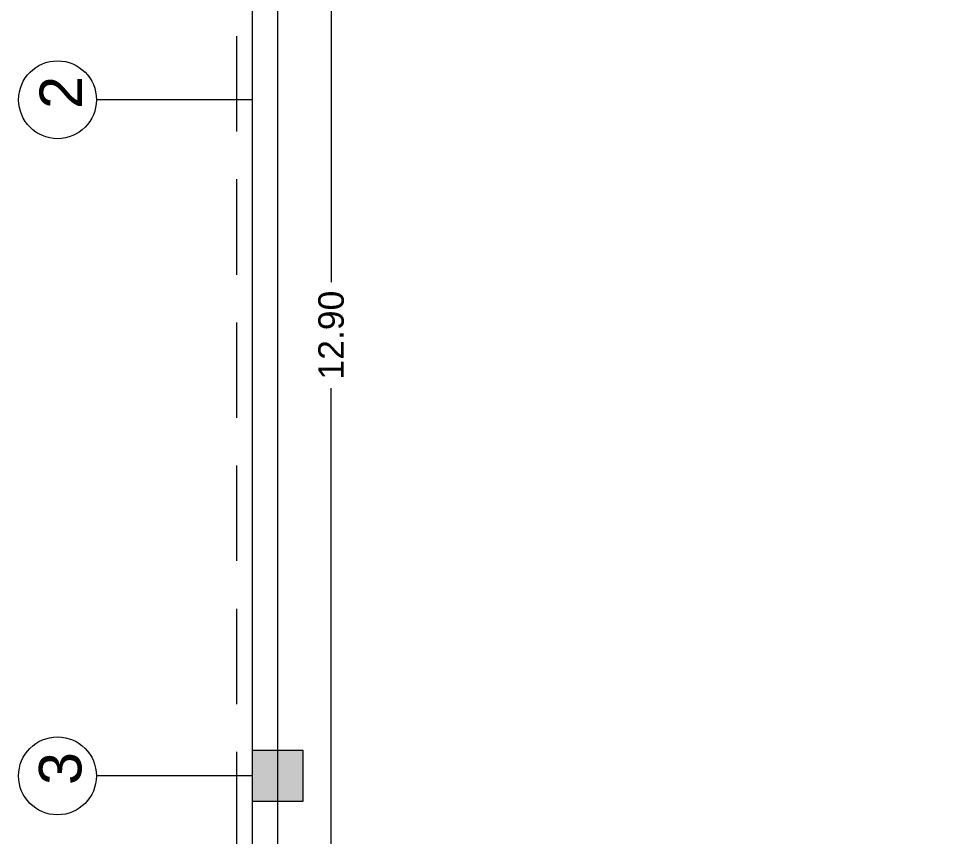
# Model space of a CAD drawing. Header units: metres. Extents: x -355 to 973, y -73 to 238.
# Drawn here: x 699.3 to 706.6, y 220.23 to 226.66 of the extents above; entities that cross this region are included whole.
import ezdxf

# ---------------------------------------------------------------- set-up
doc = ezdxf.new("R2010")
doc.units = ezdxf.units.M
doc.header["$LTSCALE"] = 3
doc.header["$MEASUREMENT"] = 0
doc.linetypes.add('1', pattern=[30, 6, 6, 6, 6, 6])
doc.linetypes.add('202$0$HIDDEN', pattern=[0.375, 0.25, -0.125])
doc.layers.add('05', color=21, linetype='Continuous', lineweight=5)
doc.layers.add('alaem', color=230, linetype='Continuous', lineweight=5)
doc.styles.get("Standard").update_dxf_attribs({"font": 'arial.ttf'})
doc.dimstyles.new('ahmad', dxfattribs={"dimtxt": 0.2, "dimasz": 0.1375, "dimexe": 0, "dimexo": 0.0625, "dimgap": 0.09, "dimtad": 0, "dimzin": 0, "dimdsep": 46, "dimtxsty": 'Standard', "dimblk": 'OBLIQUE', "dimcen": 0.09, "dimclrd": 245, "dimclrt": 61, "dimadec": 0, "dimazin": 0, "dimtfac": 1, "dimtofl": 0, "dimtmove": 0, "dimatfit": 3, "dimldrblk": 'OBLIQUE', "dimfxl": 0, "dimfxlon": 1, "dimtolj": 1, "dimtzin": 0, "dimlwd": 13, "dimarcsym": 0})

# ---------------------------------------------------------------- blocks, each defined once
blk = doc.blocks.new('fghhyh')
at = {"layer": 'alaem', "linetype": '1'}
h = blk.add_hatch(color=256, dxfattribs=at)
h.dxf.hatch_style = 1
h.paths.add_polyline_path([(280.3961, 190.2964), (280.3961, 190.6964), (279.9961, 190.6964), (279.9961, 190.2964)])
blk.add_lwpolyline([(279.9961, 190.6964), (279.9961, 190.2964), (280.3961, 190.2964), (280.3961, 190.6964)], close=True, dxfattribs=at)
blk = doc.blocks.new('_Oblique')
at = {"color": 0, "linetype": 'ByBlock', "lineweight": -2}
blk.add_line((-0.5, -0.5), (0.5, 0.5), dxfattribs=at)
blk = doc.blocks.new('*D423')
at = {"color": 245, "lineweight": 13, "transparency": 16777216}
for p, q in [((701.7538, 230.6225), (701.7538, 224.5901)), ((701.7538, 217.7225), (701.7538, 223.7548))]:
    blk.add_line(p, q, dxfattribs=at)
at = {"layer": 'Defpoints', "color": 0, "transparency": 16777216}
for p in [(701.3323, 230.6225), (701.7538, 230.6225), (706.9635, 217.7225)]:
    blk.add_point(p, dxfattribs=at)
at = {"color": 245, "lineweight": 13, "transparency": 16777216, "xscale": 0.1375, "yscale": 0.1375, "zscale": 0.1375}
for p, rotation in [((701.7538, 230.6225), 90), ((701.7538, 217.7225), 270)]:
    blk.add_blockref('_Oblique', p, dxfattribs=dict(at, rotation=rotation))
at = {"color": 61, "transparency": 16777216, "insert": (701.7538, 224.1725), "char_height": 0.2, "attachment_point": 5, "rotation": 90}
blk.add_mtext('\\A1;12.90', dxfattribs=at)

msp = doc.modelspace()

# ---------------------------------------------------------------- linework, layer by layer
at = {"layer": '05', "linetype": '202$0$HIDDEN'}
msp.add_line((701.0093, 231.0225), (701.0093, 206.1455), dxfattribs=at)
at = {"layer": '05', "color": 0, "linetype": '1'}
msp.add_line((701.1323, 231.0225), (701.1323, 214.0225), dxfattribs=at)
at = {"layer": '05', "lineweight": 9}
for p, q in [((701.1323, 226.0225), (699.908, 226.0225)), ((701.132, 220.7088), (699.9077, 220.7088))]:
    msp.add_line(p, q, dxfattribs=at)
at = {"layer": '05', "color": 0, "linetype": '1'}
for points in [[(714.0093, 206.1455), (714.0093, 231.0225), (701.1323, 231.0225), (701.1323, 206.1455)], [(713.8093, 206.3455), (713.8093, 230.8225), (701.3323, 230.8225), (701.3323, 206.3455)]]:
    msp.add_lwpolyline(points, close=True, dxfattribs=at)
at = {"layer": '05', "lineweight": 9}
for centre in [(699.602, 226.0225), (699.6017, 220.7088)]:
    msp.add_circle(centre, 0.306, dxfattribs=at)

# ---------------------------------------------------------------- block references
at = {"layer": 'alaem', "linetype": '1'}
msp.add_blockref('fghhyh', (421.136, 30.2124), dxfattribs=at)

# ---------------------------------------------------------------- texts
at = {"layer": '05', "lineweight": 9, "char_height": 0.3338, "width": 2.976737, "attachment_point": 7, "rotation": 90}
for s, insert in [('2', (699.7948, 225.9502)), ('3', (699.7945, 220.6366))]:
    msp.add_mtext(s, dxfattribs=dict(at, insert=insert))

# ---------------------------------------------------------------- dimensions: what is measured, and where the dimension line sits
dim = msp.add_linear_dim(base=(701.7538, 230.6225), p1=(706.9635, 217.7225), p2=(701.3323, 230.6225), angle=90, dimstyle='ahmad')
dim.commit()
dim.dimension.update_dxf_attribs({"geometry": '*D423', "text_midpoint": (701.7538, 224.1725)})

doc.saveas('drawing.dxf')
